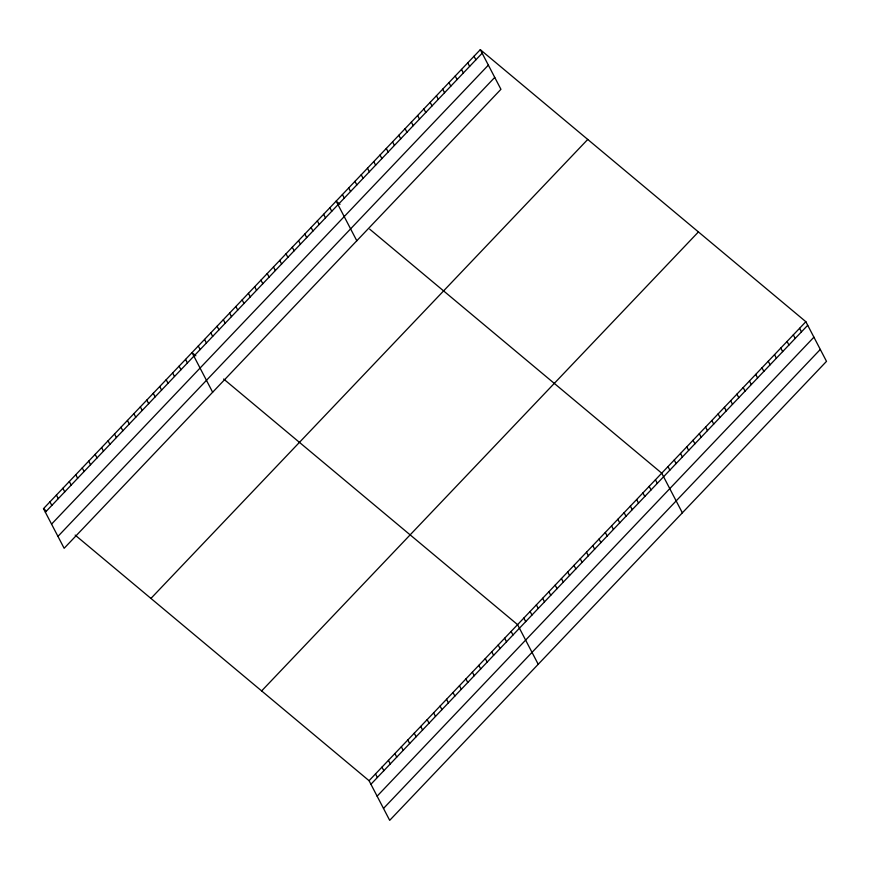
<?xml version="1.0" encoding="UTF-8"?>
<svg xmlns="http://www.w3.org/2000/svg" width="870" height="870" viewBox="0 0 870 870"><rect width="100%" height="100%" fill="white"/><g stroke="black" fill="none" stroke-linecap="round" stroke-linejoin="round"><path stroke-width="1.3" d="M480.305 49.655L500.935 89.305L64.141 548.285L43.5 508.645L480.305 49.655L805.859 321.715L826.5 361.354L389.695 820.345L369.065 780.694L75.157 535.093M45.36 512.212L482.165 53.222M51.558 524.121L488.353 65.13M57.942 536.388L494.747 77.397M150.934 598.419L587.739 139.439M261.631 690.921L698.425 231.931M369.065 780.694L805.859 321.715M370.914 784.272L807.719 325.282M377.112 796.17L813.918 337.179M383.496 808.437L820.301 349.446M339.996 204.33L336.157 201.122L356.798 240.772M369.728 229.18L661.722 473.171L682.352 512.822M195.848 355.797L192.009 352.589L212.65 392.229M223.666 379.037L517.574 624.638L538.215 664.288M43.5 508.645L46.382 511.049M799.595 328.294L801.455 331.861M793.331 334.885L795.191 338.452M787.056 341.464L788.916 345.031M780.792 348.054L782.652 351.621M774.528 354.634L776.388 358.212M768.264 361.224L770.113 364.791M761.989 367.803L763.849 371.381M755.725 374.394L757.585 377.961M749.461 380.984L751.321 384.551M743.187 387.563L745.046 391.13M736.923 394.153L738.782 397.721M730.659 400.733L732.518 404.311M724.395 407.323L726.243 410.89M718.12 413.902L719.979 417.48M711.856 420.493L713.715 424.06M705.592 427.083L707.451 430.65M699.317 433.662L701.176 437.229M693.053 440.253L694.912 443.82M686.789 446.832L688.648 450.399M474.03 56.245L475.89 59.812M680.514 453.422L682.374 456.989M467.766 62.825L469.626 66.392M674.25 460.002L676.11 463.579M461.502 69.415L463.362 72.982M667.986 466.592L669.846 470.159M455.238 75.994L457.087 79.572M448.963 82.585L450.823 86.152M655.447 479.762L657.307 483.328M442.699 89.164L444.559 92.742M649.183 486.352L651.043 489.919M436.435 95.754L438.295 99.321M642.919 492.931L644.779 496.498M430.161 102.345L432.02 105.912M636.644 499.521L638.504 503.088M423.897 108.924L425.756 112.491M630.38 506.101L632.24 509.679M417.633 115.514L419.492 119.081M624.116 512.691L625.976 516.258M411.369 122.094L413.217 125.671M617.852 519.27L619.701 522.848M405.094 128.684L406.953 132.251M611.577 525.861L613.437 529.428M398.83 135.263L400.689 138.841M605.313 532.451L607.173 536.018M392.566 141.853L394.425 145.42M599.049 539.03L600.909 542.597M386.291 148.444L388.15 152.011M592.774 545.62L594.634 549.188M380.027 155.023L381.887 158.59M586.51 552.2L588.37 555.767M373.763 161.613L375.622 165.18M580.246 558.79L582.106 562.357M367.488 168.193L369.348 171.76M573.982 565.369L575.831 568.947M361.224 174.783L363.084 178.35M567.708 571.96L569.567 575.527M354.96 181.362L356.82 184.94M561.444 578.539L563.303 582.117M348.696 187.953L350.545 191.52M555.18 585.129L557.039 588.696M342.421 194.532L344.281 198.11M548.905 591.72L550.764 595.287M542.641 598.299L544.5 601.866M329.893 207.712L331.753 211.279M536.377 604.889L538.236 608.456M323.618 214.292L325.478 217.859M530.113 611.469L531.962 615.046M317.354 220.882L319.214 224.449M523.838 618.059L525.697 621.626M311.09 227.461L312.95 231.039M304.826 234.052L306.675 237.619M511.114 631.424L512.974 635.002M298.551 240.631L300.411 244.209M504.654 638.21L506.514 641.777M292.287 247.221L294.147 250.788M498.205 644.996L500.065 648.563M286.023 253.812L287.883 257.379M491.746 651.782L493.605 655.349M279.748 260.391L281.608 263.958M485.286 658.568L487.146 662.135M273.484 266.981L275.344 270.548M478.826 665.354L480.686 668.921M267.22 273.561L269.08 277.128M472.377 672.14L474.237 675.707M260.957 280.151L262.805 283.718M465.918 678.926L467.777 682.493M254.682 286.73L256.541 290.308M459.458 685.712L461.317 689.279M248.418 293.32L250.277 296.887M452.998 692.498L454.858 696.065M242.154 299.9L244.013 303.478M446.549 699.273L448.398 702.851M235.879 306.49L237.738 310.057M440.089 706.059L441.949 709.637M229.615 313.08L231.474 316.647M433.63 712.845L435.489 716.423M223.351 319.66L225.21 323.227M427.17 719.631L429.03 723.198M217.087 326.25L218.935 329.817M420.721 726.417L422.57 729.984M210.812 332.829L212.671 336.407M414.261 733.203L416.121 736.77M204.548 339.42L206.407 342.987M407.802 739.989L409.661 743.556M198.284 345.999L200.133 349.577M401.342 746.775L403.201 750.342M394.893 753.561L396.742 757.128M185.56 359.375L187.409 362.942M388.433 760.347L390.293 763.914M179.1 366.161L180.96 369.728M381.974 767.133L383.833 770.7M172.641 372.947L174.5 376.514M375.514 773.908L377.373 777.486M166.181 379.733L168.041 383.3M159.732 386.519L161.581 390.086M153.272 393.294L155.132 396.872M146.812 400.08L148.672 403.658M140.353 406.866L142.212 410.444M133.904 413.652L135.753 417.219M127.444 420.438L129.304 424.005M120.984 427.224L122.844 430.791M114.525 434.01L116.384 437.577M108.076 440.796L109.924 444.363M101.616 447.582L103.476 451.149M95.156 454.368L97.016 457.935M88.697 461.154L90.556 464.721M82.248 467.94L84.096 471.507M75.788 474.715L77.647 478.293M69.328 481.501L71.188 485.079M62.868 488.287L64.728 491.854M56.419 495.073L58.268 498.64M49.96 501.859L51.819 505.426"/></g></svg>
